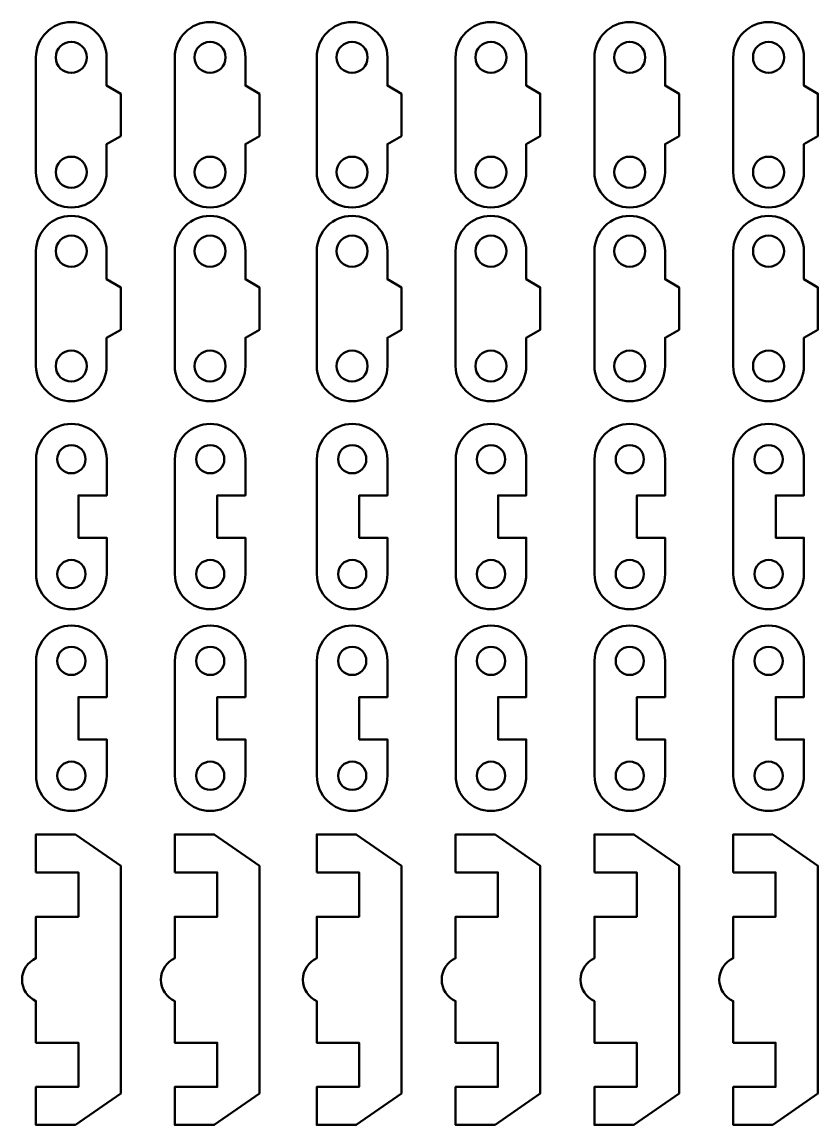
# Model space of a CAD drawing. Header units: inches. Extents: x 247 to 2765, y -1897 to -1110.
# Drawn here: x 1478.1 to 1534.4, y -1439.1 to -1361 of the extents above; entities that cross this region are included whole.
import ezdxf

# ---------------------------------------------------------------- set-up
doc = ezdxf.new("R2010")
doc.units = ezdxf.units.IN
doc.header["$MEASUREMENT"] = 0
doc.layers.add('Layer 1', color=7, linetype='Continuous')

msp = doc.modelspace()

# ---------------------------------------------------------------- linework, layer by layer
at = {"layer": 'Layer 1', "color": 18, "lineweight": 50, "true_color": 0x010101}
for points, knots in [([(1484.07, -1371.592), (1484.07, -1371.592), (1484.07, -1369.598), (1484.07, -1369.598), (1484.07, -1369.598), (1485.068, -1369.03), (1485.068, -1369.03), (1485.068, -1369.03), (1485.068, -1366.03), (1485.068, -1366.03), (1485.068, -1366.03), (1484.07, -1365.462), (1484.07, -1365.462), (1484.07, -1365.462), (1484.07, -1363.457), (1484.07, -1363.457), (1484.07, -1362.079), (1482.948, -1360.957), (1481.57, -1360.957), (1480.192, -1360.957), (1479.07, -1362.079), (1479.07, -1363.457), (1479.07, -1363.457), (1479.07, -1371.593), (1479.07, -1371.593), (1479.07, -1372.971), (1480.192, -1374.093), (1481.57, -1374.093), (1482.948, -1374.092), (1484.07, -1372.97), (1484.07, -1371.592)], [0, 0, 0, 0, 1, 1, 1, 2, 2, 2, 3, 3, 3, 4, 4, 4, 5, 5, 5, 6, 6, 6, 7, 7, 7, 8, 8, 8, 9, 9, 9, 10, 10, 10, 10]), ([(1493.902, -1371.592), (1493.902, -1371.592), (1493.902, -1369.598), (1493.902, -1369.598), (1493.902, -1369.598), (1494.899, -1369.03), (1494.899, -1369.03), (1494.899, -1369.03), (1494.899, -1366.03), (1494.899, -1366.03), (1494.899, -1366.03), (1493.902, -1365.462), (1493.902, -1365.462), (1493.902, -1365.462), (1493.902, -1363.457), (1493.902, -1363.457), (1493.902, -1362.079), (1492.78, -1360.957), (1491.401, -1360.957), (1490.023, -1360.957), (1488.901, -1362.079), (1488.901, -1363.457), (1488.901, -1363.457), (1488.901, -1371.593), (1488.901, -1371.593), (1488.901, -1372.971), (1490.023, -1374.093), (1491.401, -1374.093), (1492.78, -1374.092), (1493.902, -1372.97), (1493.902, -1371.592)], [0, 0, 0, 0, 1, 1, 1, 2, 2, 2, 3, 3, 3, 4, 4, 4, 5, 5, 5, 6, 6, 6, 7, 7, 7, 8, 8, 8, 9, 9, 9, 10, 10, 10, 10]), ([(1503.957, -1371.592), (1503.957, -1371.592), (1503.957, -1369.598), (1503.957, -1369.598), (1503.957, -1369.598), (1504.955, -1369.03), (1504.955, -1369.03), (1504.955, -1369.03), (1504.955, -1366.03), (1504.955, -1366.03), (1504.955, -1366.03), (1503.957, -1365.462), (1503.957, -1365.462), (1503.957, -1365.462), (1503.957, -1363.457), (1503.957, -1363.457), (1503.957, -1362.079), (1502.835, -1360.957), (1501.457, -1360.957), (1500.078, -1360.957), (1498.957, -1362.079), (1498.957, -1363.457), (1498.957, -1363.457), (1498.957, -1371.593), (1498.957, -1371.593), (1498.957, -1372.971), (1500.078, -1374.093), (1501.457, -1374.093), (1502.835, -1374.093), (1503.957, -1372.97), (1503.957, -1371.592)], [0, 0, 0, 0, 1, 1, 1, 2, 2, 2, 3, 3, 3, 4, 4, 4, 5, 5, 5, 6, 6, 6, 7, 7, 7, 8, 8, 8, 9, 9, 9, 10, 10, 10, 10]), ([(1513.788, -1371.592), (1513.788, -1371.592), (1513.788, -1369.598), (1513.788, -1369.598), (1513.788, -1369.598), (1514.786, -1369.03), (1514.786, -1369.03), (1514.786, -1369.03), (1514.786, -1366.03), (1514.786, -1366.03), (1514.786, -1366.03), (1513.788, -1365.462), (1513.788, -1365.462), (1513.788, -1365.462), (1513.788, -1363.457), (1513.788, -1363.457), (1513.788, -1362.079), (1512.667, -1360.957), (1511.288, -1360.957), (1509.91, -1360.957), (1508.788, -1362.079), (1508.788, -1363.457), (1508.788, -1363.457), (1508.788, -1371.593), (1508.788, -1371.593), (1508.788, -1372.971), (1509.91, -1374.093), (1511.288, -1374.093), (1512.667, -1374.092), (1513.788, -1372.97), (1513.788, -1371.592)], [0, 0, 0, 0, 1, 1, 1, 2, 2, 2, 3, 3, 3, 4, 4, 4, 5, 5, 5, 6, 6, 6, 7, 7, 7, 8, 8, 8, 9, 9, 9, 10, 10, 10, 10]), ([(1523.62, -1371.592), (1523.62, -1371.592), (1523.62, -1369.598), (1523.62, -1369.598), (1523.62, -1369.598), (1524.618, -1369.03), (1524.618, -1369.03), (1524.618, -1369.03), (1524.618, -1366.03), (1524.618, -1366.03), (1524.618, -1366.03), (1523.62, -1365.462), (1523.62, -1365.462), (1523.62, -1365.462), (1523.62, -1363.457), (1523.62, -1363.457), (1523.62, -1362.079), (1522.498, -1360.957), (1521.12, -1360.957), (1519.742, -1360.957), (1518.62, -1362.079), (1518.62, -1363.457), (1518.62, -1363.457), (1518.62, -1371.593), (1518.62, -1371.593), (1518.62, -1372.971), (1519.742, -1374.093), (1521.12, -1374.093), (1522.498, -1374.092), (1523.62, -1372.97), (1523.62, -1371.592)], [0, 0, 0, 0, 1, 1, 1, 2, 2, 2, 3, 3, 3, 4, 4, 4, 5, 5, 5, 6, 6, 6, 7, 7, 7, 8, 8, 8, 9, 9, 9, 10, 10, 10, 10]), ([(1533.452, -1371.592), (1533.452, -1371.592), (1533.452, -1369.598), (1533.452, -1369.598), (1533.452, -1369.598), (1534.449, -1369.03), (1534.449, -1369.03), (1534.449, -1369.03), (1534.449, -1366.03), (1534.449, -1366.03), (1534.449, -1366.03), (1533.452, -1365.462), (1533.452, -1365.462), (1533.452, -1365.462), (1533.452, -1363.457), (1533.452, -1363.457), (1533.452, -1362.079), (1532.33, -1360.957), (1530.951, -1360.957), (1529.573, -1360.957), (1528.451, -1362.079), (1528.451, -1363.457), (1528.451, -1363.457), (1528.451, -1371.593), (1528.451, -1371.593), (1528.451, -1372.971), (1529.573, -1374.093), (1530.951, -1374.093), (1532.33, -1374.092), (1533.452, -1372.97), (1533.452, -1371.592)], [0, 0, 0, 0, 1, 1, 1, 2, 2, 2, 3, 3, 3, 4, 4, 4, 5, 5, 5, 6, 6, 6, 7, 7, 7, 8, 8, 8, 9, 9, 9, 10, 10, 10, 10]), ([(1480.47, -1363.457), (1480.47, -1362.849), (1480.962, -1362.357), (1481.57, -1362.357), (1482.178, -1362.357), (1482.671, -1362.849), (1482.671, -1363.457), (1482.671, -1364.066), (1482.178, -1364.557), (1481.57, -1364.557), (1480.963, -1364.557), (1480.47, -1364.066), (1480.47, -1363.457)], [0, 0, 0, 0, 1, 1, 1, 2, 2, 2, 3, 3, 3, 4, 4, 4, 4]), ([(1490.301, -1363.457), (1490.301, -1362.849), (1490.794, -1362.357), (1491.401, -1362.357), (1492.009, -1362.357), (1492.502, -1362.849), (1492.502, -1363.457), (1492.502, -1364.066), (1492.009, -1364.557), (1491.401, -1364.557), (1490.794, -1364.557), (1490.301, -1364.066), (1490.301, -1363.457)], [0, 0, 0, 0, 1, 1, 1, 2, 2, 2, 3, 3, 3, 4, 4, 4, 4]), ([(1500.356, -1363.457), (1500.356, -1362.849), (1500.849, -1362.357), (1501.457, -1362.357), (1502.065, -1362.357), (1502.557, -1362.849), (1502.557, -1363.457), (1502.557, -1364.066), (1502.065, -1364.557), (1501.457, -1364.557), (1500.85, -1364.557), (1500.356, -1364.066), (1500.356, -1363.457)], [0, 0, 0, 0, 1, 1, 1, 2, 2, 2, 3, 3, 3, 4, 4, 4, 4]), ([(1510.188, -1363.457), (1510.188, -1362.849), (1510.681, -1362.357), (1511.288, -1362.357), (1511.896, -1362.357), (1512.389, -1362.849), (1512.389, -1363.457), (1512.389, -1364.066), (1511.896, -1364.557), (1511.288, -1364.557), (1510.681, -1364.557), (1510.188, -1364.066), (1510.188, -1363.457)], [0, 0, 0, 0, 1, 1, 1, 2, 2, 2, 3, 3, 3, 4, 4, 4, 4]), ([(1520.02, -1363.457), (1520.02, -1362.849), (1520.512, -1362.357), (1521.119, -1362.357), (1521.727, -1362.357), (1522.22, -1362.849), (1522.22, -1363.457), (1522.22, -1364.066), (1521.727, -1364.557), (1521.119, -1364.557), (1520.513, -1364.557), (1520.02, -1364.066), (1520.02, -1363.457)], [0, 0, 0, 0, 1, 1, 1, 2, 2, 2, 3, 3, 3, 4, 4, 4, 4]), ([(1529.851, -1363.457), (1529.851, -1362.849), (1530.344, -1362.357), (1530.951, -1362.357), (1531.559, -1362.357), (1532.052, -1362.849), (1532.052, -1363.457), (1532.052, -1364.066), (1531.559, -1364.557), (1530.951, -1364.557), (1530.344, -1364.557), (1529.851, -1364.066), (1529.851, -1363.457)], [0, 0, 0, 0, 1, 1, 1, 2, 2, 2, 3, 3, 3, 4, 4, 4, 4]), ([(1480.47, -1371.592), (1480.47, -1370.985), (1480.962, -1370.493), (1481.57, -1370.493), (1482.178, -1370.493), (1482.67, -1370.985), (1482.67, -1371.592), (1482.67, -1372.2), (1482.178, -1372.692), (1481.57, -1372.692), (1480.963, -1372.692), (1480.47, -1372.2), (1480.47, -1371.592)], [0, 0, 0, 0, 1, 1, 1, 2, 2, 2, 3, 3, 3, 4, 4, 4, 4]), ([(1490.301, -1371.592), (1490.301, -1370.985), (1490.794, -1370.493), (1491.401, -1370.493), (1492.009, -1370.493), (1492.501, -1370.985), (1492.501, -1371.592), (1492.501, -1372.2), (1492.009, -1372.692), (1491.401, -1372.692), (1490.794, -1372.692), (1490.301, -1372.2), (1490.301, -1371.592)], [0, 0, 0, 0, 1, 1, 1, 2, 2, 2, 3, 3, 3, 4, 4, 4, 4]), ([(1500.357, -1371.592), (1500.357, -1370.985), (1500.849, -1370.493), (1501.457, -1370.493), (1502.065, -1370.493), (1502.557, -1370.985), (1502.557, -1371.592), (1502.557, -1372.2), (1502.065, -1372.692), (1501.457, -1372.692), (1500.85, -1372.692), (1500.357, -1372.2), (1500.357, -1371.592)], [0, 0, 0, 0, 1, 1, 1, 2, 2, 2, 3, 3, 3, 4, 4, 4, 4]), ([(1510.188, -1371.592), (1510.188, -1370.985), (1510.681, -1370.493), (1511.288, -1370.493), (1511.896, -1370.493), (1512.389, -1370.985), (1512.389, -1371.592), (1512.389, -1372.2), (1511.896, -1372.692), (1511.288, -1372.692), (1510.681, -1372.692), (1510.188, -1372.2), (1510.188, -1371.592)], [0, 0, 0, 0, 1, 1, 1, 2, 2, 2, 3, 3, 3, 4, 4, 4, 4]), ([(1520.02, -1371.592), (1520.02, -1370.985), (1520.512, -1370.493), (1521.119, -1370.493), (1521.727, -1370.493), (1522.22, -1370.985), (1522.22, -1371.592), (1522.22, -1372.2), (1521.727, -1372.692), (1521.119, -1372.692), (1520.513, -1372.692), (1520.02, -1372.2), (1520.02, -1371.592)], [0, 0, 0, 0, 1, 1, 1, 2, 2, 2, 3, 3, 3, 4, 4, 4, 4]), ([(1529.851, -1371.592), (1529.851, -1370.985), (1530.344, -1370.493), (1530.951, -1370.493), (1531.559, -1370.493), (1532.052, -1370.985), (1532.052, -1371.592), (1532.052, -1372.2), (1531.559, -1372.692), (1530.951, -1372.692), (1530.344, -1372.692), (1529.851, -1372.2), (1529.851, -1371.592)], [0, 0, 0, 0, 1, 1, 1, 2, 2, 2, 3, 3, 3, 4, 4, 4, 4]), ([(1481.57, -1374.687), (1480.192, -1374.687), (1479.07, -1375.809), (1479.07, -1377.187), (1479.07, -1377.187), (1479.07, -1385.322), (1479.07, -1385.322), (1479.07, -1386.701), (1480.192, -1387.822), (1481.57, -1387.822), (1482.948, -1387.822), (1484.07, -1386.701), (1484.07, -1385.322), (1484.07, -1385.322), (1484.07, -1383.318), (1484.07, -1383.318), (1484.07, -1383.318), (1485.068, -1382.75), (1485.068, -1382.75), (1485.068, -1382.75), (1485.068, -1379.75), (1485.068, -1379.75), (1485.068, -1379.75), (1484.07, -1379.181), (1484.07, -1379.181), (1484.07, -1379.181), (1484.07, -1377.188), (1484.07, -1377.188), (1484.07, -1375.809), (1482.948, -1374.687), (1481.57, -1374.687)], [0, 0, 0, 0, 1, 1, 1, 2, 2, 2, 3, 3, 3, 4, 4, 4, 5, 5, 5, 6, 6, 6, 7, 7, 7, 8, 8, 8, 9, 9, 9, 10, 10, 10, 10]), ([(1491.401, -1374.687), (1490.023, -1374.687), (1488.901, -1375.809), (1488.901, -1377.187), (1488.901, -1377.187), (1488.901, -1385.322), (1488.901, -1385.322), (1488.901, -1386.701), (1490.023, -1387.822), (1491.401, -1387.822), (1492.78, -1387.822), (1493.902, -1386.701), (1493.902, -1385.322), (1493.902, -1385.322), (1493.902, -1383.318), (1493.902, -1383.318), (1493.902, -1383.318), (1494.899, -1382.75), (1494.899, -1382.75), (1494.899, -1382.75), (1494.899, -1379.75), (1494.899, -1379.75), (1494.899, -1379.75), (1493.902, -1379.181), (1493.902, -1379.181), (1493.902, -1379.181), (1493.902, -1377.188), (1493.902, -1377.188), (1493.902, -1375.809), (1492.78, -1374.687), (1491.401, -1374.687)], [0, 0, 0, 0, 1, 1, 1, 2, 2, 2, 3, 3, 3, 4, 4, 4, 5, 5, 5, 6, 6, 6, 7, 7, 7, 8, 8, 8, 9, 9, 9, 10, 10, 10, 10]), ([(1501.457, -1374.687), (1500.078, -1374.687), (1498.957, -1375.809), (1498.957, -1377.187), (1498.957, -1377.187), (1498.957, -1385.322), (1498.957, -1385.322), (1498.957, -1386.701), (1500.078, -1387.822), (1501.457, -1387.822), (1502.835, -1387.822), (1503.957, -1386.701), (1503.957, -1385.322), (1503.957, -1385.322), (1503.957, -1383.318), (1503.957, -1383.318), (1503.957, -1383.318), (1504.955, -1382.75), (1504.955, -1382.75), (1504.955, -1382.75), (1504.955, -1379.75), (1504.955, -1379.75), (1504.955, -1379.75), (1503.957, -1379.181), (1503.957, -1379.181), (1503.957, -1379.181), (1503.957, -1377.188), (1503.957, -1377.188), (1503.957, -1375.809), (1502.836, -1374.687), (1501.457, -1374.687)], [0, 0, 0, 0, 1, 1, 1, 2, 2, 2, 3, 3, 3, 4, 4, 4, 5, 5, 5, 6, 6, 6, 7, 7, 7, 8, 8, 8, 9, 9, 9, 10, 10, 10, 10]), ([(1511.288, -1374.687), (1509.91, -1374.687), (1508.788, -1375.809), (1508.788, -1377.187), (1508.788, -1377.187), (1508.788, -1385.322), (1508.788, -1385.322), (1508.788, -1386.701), (1509.91, -1387.822), (1511.288, -1387.822), (1512.667, -1387.822), (1513.788, -1386.701), (1513.788, -1385.322), (1513.788, -1385.322), (1513.788, -1383.318), (1513.788, -1383.318), (1513.788, -1383.318), (1514.786, -1382.75), (1514.786, -1382.75), (1514.786, -1382.75), (1514.786, -1379.75), (1514.786, -1379.75), (1514.786, -1379.75), (1513.788, -1379.181), (1513.788, -1379.181), (1513.788, -1379.181), (1513.788, -1377.188), (1513.788, -1377.188), (1513.788, -1375.809), (1512.667, -1374.687), (1511.288, -1374.687)], [0, 0, 0, 0, 1, 1, 1, 2, 2, 2, 3, 3, 3, 4, 4, 4, 5, 5, 5, 6, 6, 6, 7, 7, 7, 8, 8, 8, 9, 9, 9, 10, 10, 10, 10]), ([(1521.12, -1374.687), (1519.742, -1374.687), (1518.62, -1375.809), (1518.62, -1377.187), (1518.62, -1377.187), (1518.62, -1385.322), (1518.62, -1385.322), (1518.62, -1386.701), (1519.742, -1387.822), (1521.12, -1387.822), (1522.498, -1387.822), (1523.62, -1386.701), (1523.62, -1385.322), (1523.62, -1385.322), (1523.62, -1383.318), (1523.62, -1383.318), (1523.62, -1383.318), (1524.618, -1382.75), (1524.618, -1382.75), (1524.618, -1382.75), (1524.618, -1379.75), (1524.618, -1379.75), (1524.618, -1379.75), (1523.62, -1379.181), (1523.62, -1379.181), (1523.62, -1379.181), (1523.62, -1377.188), (1523.62, -1377.188), (1523.62, -1375.809), (1522.498, -1374.687), (1521.12, -1374.687)], [0, 0, 0, 0, 1, 1, 1, 2, 2, 2, 3, 3, 3, 4, 4, 4, 5, 5, 5, 6, 6, 6, 7, 7, 7, 8, 8, 8, 9, 9, 9, 10, 10, 10, 10]), ([(1530.951, -1374.687), (1529.573, -1374.687), (1528.451, -1375.809), (1528.451, -1377.187), (1528.451, -1377.187), (1528.451, -1385.322), (1528.451, -1385.322), (1528.451, -1386.701), (1529.573, -1387.822), (1530.951, -1387.822), (1532.33, -1387.822), (1533.452, -1386.701), (1533.452, -1385.322), (1533.452, -1385.322), (1533.452, -1383.318), (1533.452, -1383.318), (1533.452, -1383.318), (1534.449, -1382.75), (1534.449, -1382.75), (1534.449, -1382.75), (1534.449, -1379.75), (1534.449, -1379.75), (1534.449, -1379.75), (1533.452, -1379.181), (1533.452, -1379.181), (1533.452, -1379.181), (1533.452, -1377.188), (1533.452, -1377.188), (1533.452, -1375.809), (1532.33, -1374.687), (1530.951, -1374.687)], [0, 0, 0, 0, 1, 1, 1, 2, 2, 2, 3, 3, 3, 4, 4, 4, 5, 5, 5, 6, 6, 6, 7, 7, 7, 8, 8, 8, 9, 9, 9, 10, 10, 10, 10]), ([(1481.57, -1376.087), (1482.178, -1376.087), (1482.67, -1376.579), (1482.67, -1377.187), (1482.67, -1377.795), (1482.178, -1378.287), (1481.57, -1378.287), (1480.962, -1378.287), (1480.47, -1377.795), (1480.47, -1377.187), (1480.47, -1376.58), (1480.963, -1376.087), (1481.57, -1376.087)], [0, 0, 0, 0, 1, 1, 1, 2, 2, 2, 3, 3, 3, 4, 4, 4, 4]), ([(1491.401, -1376.087), (1492.009, -1376.087), (1492.501, -1376.579), (1492.501, -1377.187), (1492.501, -1377.795), (1492.009, -1378.287), (1491.401, -1378.287), (1490.794, -1378.287), (1490.301, -1377.795), (1490.301, -1377.187), (1490.301, -1376.58), (1490.794, -1376.087), (1491.401, -1376.087)], [0, 0, 0, 0, 1, 1, 1, 2, 2, 2, 3, 3, 3, 4, 4, 4, 4]), ([(1501.457, -1376.087), (1502.065, -1376.087), (1502.557, -1376.579), (1502.557, -1377.187), (1502.557, -1377.795), (1502.065, -1378.287), (1501.457, -1378.287), (1500.849, -1378.287), (1500.357, -1377.795), (1500.357, -1377.187), (1500.357, -1376.58), (1500.85, -1376.087), (1501.457, -1376.087)], [0, 0, 0, 0, 1, 1, 1, 2, 2, 2, 3, 3, 3, 4, 4, 4, 4]), ([(1511.288, -1376.087), (1511.896, -1376.087), (1512.389, -1376.579), (1512.389, -1377.187), (1512.389, -1377.795), (1511.896, -1378.287), (1511.288, -1378.287), (1510.681, -1378.287), (1510.188, -1377.795), (1510.188, -1377.187), (1510.188, -1376.58), (1510.681, -1376.087), (1511.288, -1376.087)], [0, 0, 0, 0, 1, 1, 1, 2, 2, 2, 3, 3, 3, 4, 4, 4, 4]), ([(1521.12, -1376.087), (1521.728, -1376.087), (1522.22, -1376.579), (1522.22, -1377.187), (1522.22, -1377.795), (1521.728, -1378.287), (1521.12, -1378.287), (1520.513, -1378.287), (1520.02, -1377.795), (1520.02, -1377.187), (1520.02, -1376.58), (1520.513, -1376.087), (1521.12, -1376.087)], [0, 0, 0, 0, 1, 1, 1, 2, 2, 2, 3, 3, 3, 4, 4, 4, 4]), ([(1530.951, -1376.087), (1531.559, -1376.087), (1532.052, -1376.579), (1532.052, -1377.187), (1532.052, -1377.795), (1531.559, -1378.287), (1530.951, -1378.287), (1530.344, -1378.287), (1529.851, -1377.795), (1529.851, -1377.187), (1529.851, -1376.58), (1530.344, -1376.087), (1530.951, -1376.087)], [0, 0, 0, 0, 1, 1, 1, 2, 2, 2, 3, 3, 3, 4, 4, 4, 4]), ([(1481.57, -1384.222), (1482.178, -1384.222), (1482.671, -1384.714), (1482.671, -1385.321), (1482.671, -1385.93), (1482.178, -1386.421), (1481.57, -1386.421), (1480.962, -1386.421), (1480.47, -1385.93), (1480.47, -1385.321), (1480.47, -1384.714), (1480.963, -1384.222), (1481.57, -1384.222)], [0, 0, 0, 0, 1, 1, 1, 2, 2, 2, 3, 3, 3, 4, 4, 4, 4]), ([(1491.401, -1384.222), (1492.009, -1384.222), (1492.502, -1384.714), (1492.502, -1385.321), (1492.502, -1385.93), (1492.009, -1386.421), (1491.401, -1386.421), (1490.794, -1386.421), (1490.301, -1385.93), (1490.301, -1385.321), (1490.301, -1384.714), (1490.794, -1384.222), (1491.401, -1384.222)], [0, 0, 0, 0, 1, 1, 1, 2, 2, 2, 3, 3, 3, 4, 4, 4, 4]), ([(1501.457, -1384.222), (1502.065, -1384.222), (1502.557, -1384.714), (1502.557, -1385.321), (1502.557, -1385.93), (1502.065, -1386.421), (1501.457, -1386.421), (1500.849, -1386.421), (1500.356, -1385.93), (1500.356, -1385.321), (1500.356, -1384.714), (1500.85, -1384.222), (1501.457, -1384.222)], [0, 0, 0, 0, 1, 1, 1, 2, 2, 2, 3, 3, 3, 4, 4, 4, 4]), ([(1511.288, -1384.222), (1511.896, -1384.222), (1512.389, -1384.714), (1512.389, -1385.321), (1512.389, -1385.93), (1511.896, -1386.421), (1511.288, -1386.421), (1510.681, -1386.421), (1510.188, -1385.93), (1510.188, -1385.321), (1510.188, -1384.714), (1510.681, -1384.222), (1511.288, -1384.222)], [0, 0, 0, 0, 1, 1, 1, 2, 2, 2, 3, 3, 3, 4, 4, 4, 4]), ([(1521.12, -1384.222), (1521.728, -1384.222), (1522.221, -1384.714), (1522.221, -1385.321), (1522.221, -1385.93), (1521.728, -1386.421), (1521.12, -1386.421), (1520.513, -1386.421), (1520.02, -1385.93), (1520.02, -1385.321), (1520.02, -1384.714), (1520.513, -1384.222), (1521.12, -1384.222)], [0, 0, 0, 0, 1, 1, 1, 2, 2, 2, 3, 3, 3, 4, 4, 4, 4]), ([(1530.951, -1384.222), (1531.559, -1384.222), (1532.052, -1384.714), (1532.052, -1385.321), (1532.052, -1385.93), (1531.559, -1386.421), (1530.951, -1386.421), (1530.344, -1386.421), (1529.851, -1385.93), (1529.851, -1385.321), (1529.851, -1384.714), (1530.344, -1384.222), (1530.951, -1384.222)], [0, 0, 0, 0, 1, 1, 1, 2, 2, 2, 3, 3, 3, 4, 4, 4, 4]), ([(1481.576, -1389.421), (1480.197, -1389.421), (1479.076, -1390.543), (1479.076, -1391.921), (1479.076, -1391.921), (1479.076, -1400.056), (1479.076, -1400.056), (1479.076, -1401.435), (1480.197, -1402.556), (1481.576, -1402.556), (1482.954, -1402.556), (1484.076, -1401.435), (1484.076, -1400.056), (1484.076, -1400.056), (1484.076, -1397.484), (1484.076, -1397.484), (1484.076, -1397.484), (1482.076, -1397.484), (1482.076, -1397.484), (1482.076, -1397.484), (1482.076, -1394.484), (1482.076, -1394.484), (1482.076, -1394.484), (1484.076, -1394.484), (1484.076, -1394.484), (1484.076, -1394.484), (1484.076, -1391.921), (1484.076, -1391.921), (1484.076, -1390.542), (1482.954, -1389.421), (1481.576, -1389.421)], [0, 0, 0, 0, 1, 1, 1, 2, 2, 2, 3, 3, 3, 4, 4, 4, 5, 5, 5, 6, 6, 6, 7, 7, 7, 8, 8, 8, 9, 9, 9, 10, 10, 10, 10]), ([(1491.407, -1389.421), (1490.029, -1389.421), (1488.907, -1390.543), (1488.907, -1391.921), (1488.907, -1391.921), (1488.907, -1400.056), (1488.907, -1400.056), (1488.907, -1401.435), (1490.029, -1402.556), (1491.407, -1402.556), (1492.785, -1402.556), (1493.907, -1401.435), (1493.907, -1400.056), (1493.907, -1400.056), (1493.907, -1397.484), (1493.907, -1397.484), (1493.907, -1397.484), (1491.908, -1397.484), (1491.908, -1397.484), (1491.908, -1397.484), (1491.908, -1394.484), (1491.908, -1394.484), (1491.908, -1394.484), (1493.907, -1394.484), (1493.907, -1394.484), (1493.907, -1394.484), (1493.907, -1391.921), (1493.907, -1391.921), (1493.907, -1390.542), (1492.785, -1389.421), (1491.407, -1389.421)], [0, 0, 0, 0, 1, 1, 1, 2, 2, 2, 3, 3, 3, 4, 4, 4, 5, 5, 5, 6, 6, 6, 7, 7, 7, 8, 8, 8, 9, 9, 9, 10, 10, 10, 10]), ([(1501.463, -1389.421), (1500.084, -1389.421), (1498.963, -1390.543), (1498.963, -1391.921), (1498.963, -1391.921), (1498.963, -1400.056), (1498.963, -1400.056), (1498.963, -1401.435), (1500.084, -1402.556), (1501.463, -1402.556), (1502.841, -1402.556), (1503.963, -1401.435), (1503.963, -1400.056), (1503.963, -1400.056), (1503.963, -1397.484), (1503.963, -1397.484), (1503.963, -1397.484), (1501.963, -1397.484), (1501.963, -1397.484), (1501.963, -1397.484), (1501.963, -1394.484), (1501.963, -1394.484), (1501.963, -1394.484), (1503.963, -1394.484), (1503.963, -1394.484), (1503.963, -1394.484), (1503.963, -1391.921), (1503.963, -1391.921), (1503.963, -1390.542), (1502.841, -1389.421), (1501.463, -1389.421)], [0, 0, 0, 0, 1, 1, 1, 2, 2, 2, 3, 3, 3, 4, 4, 4, 5, 5, 5, 6, 6, 6, 7, 7, 7, 8, 8, 8, 9, 9, 9, 10, 10, 10, 10]), ([(1511.294, -1389.421), (1509.915, -1389.421), (1508.794, -1390.543), (1508.794, -1391.921), (1508.794, -1391.921), (1508.794, -1400.056), (1508.794, -1400.056), (1508.794, -1401.435), (1509.915, -1402.556), (1511.294, -1402.556), (1512.673, -1402.556), (1513.795, -1401.435), (1513.795, -1400.056), (1513.795, -1400.056), (1513.795, -1397.484), (1513.795, -1397.484), (1513.795, -1397.484), (1511.794, -1397.484), (1511.794, -1397.484), (1511.794, -1397.484), (1511.794, -1394.484), (1511.794, -1394.484), (1511.794, -1394.484), (1513.795, -1394.484), (1513.795, -1394.484), (1513.795, -1394.484), (1513.795, -1391.921), (1513.795, -1391.921), (1513.795, -1390.542), (1512.673, -1389.421), (1511.294, -1389.421)], [0, 0, 0, 0, 1, 1, 1, 2, 2, 2, 3, 3, 3, 4, 4, 4, 5, 5, 5, 6, 6, 6, 7, 7, 7, 8, 8, 8, 9, 9, 9, 10, 10, 10, 10]), ([(1521.125, -1389.421), (1519.747, -1389.421), (1518.625, -1390.543), (1518.625, -1391.921), (1518.625, -1391.921), (1518.625, -1400.056), (1518.625, -1400.056), (1518.625, -1401.435), (1519.747, -1402.556), (1521.125, -1402.556), (1522.504, -1402.556), (1523.626, -1401.435), (1523.626, -1400.056), (1523.626, -1400.056), (1523.626, -1397.484), (1523.626, -1397.484), (1523.626, -1397.484), (1521.626, -1397.484), (1521.626, -1397.484), (1521.626, -1397.484), (1521.626, -1394.484), (1521.626, -1394.484), (1521.626, -1394.484), (1523.626, -1394.484), (1523.626, -1394.484), (1523.626, -1394.484), (1523.626, -1391.921), (1523.626, -1391.921), (1523.626, -1390.542), (1522.504, -1389.421), (1521.125, -1389.421)], [0, 0, 0, 0, 1, 1, 1, 2, 2, 2, 3, 3, 3, 4, 4, 4, 5, 5, 5, 6, 6, 6, 7, 7, 7, 8, 8, 8, 9, 9, 9, 10, 10, 10, 10]), ([(1530.956, -1389.421), (1529.578, -1389.421), (1528.457, -1390.543), (1528.457, -1391.921), (1528.457, -1391.921), (1528.457, -1400.056), (1528.457, -1400.056), (1528.457, -1401.435), (1529.578, -1402.556), (1530.956, -1402.556), (1532.335, -1402.556), (1533.457, -1401.435), (1533.457, -1400.056), (1533.457, -1400.056), (1533.457, -1397.484), (1533.457, -1397.484), (1533.457, -1397.484), (1531.457, -1397.484), (1531.457, -1397.484), (1531.457, -1397.484), (1531.457, -1394.484), (1531.457, -1394.484), (1531.457, -1394.484), (1533.457, -1394.484), (1533.457, -1394.484), (1533.457, -1394.484), (1533.457, -1391.921), (1533.457, -1391.921), (1533.457, -1390.542), (1532.335, -1389.421), (1530.956, -1389.421)], [0, 0, 0, 0, 1, 1, 1, 2, 2, 2, 3, 3, 3, 4, 4, 4, 5, 5, 5, 6, 6, 6, 7, 7, 7, 8, 8, 8, 9, 9, 9, 10, 10, 10, 10]), ([(1481.576, -1390.921), (1482.128, -1390.921), (1482.576, -1391.369), (1482.576, -1391.921), (1482.576, -1392.473), (1482.128, -1392.921), (1481.576, -1392.921), (1481.024, -1392.921), (1480.576, -1392.473), (1480.576, -1391.921), (1480.576, -1391.368), (1481.023, -1390.921), (1481.576, -1390.921)], [0, 0, 0, 0, 1, 1, 1, 2, 2, 2, 3, 3, 3, 4, 4, 4, 4]), ([(1491.407, -1390.921), (1491.959, -1390.921), (1492.407, -1391.369), (1492.407, -1391.921), (1492.407, -1392.473), (1491.959, -1392.921), (1491.407, -1392.921), (1490.855, -1392.921), (1490.407, -1392.473), (1490.407, -1391.921), (1490.407, -1391.368), (1490.855, -1390.921), (1491.407, -1390.921)], [0, 0, 0, 0, 1, 1, 1, 2, 2, 2, 3, 3, 3, 4, 4, 4, 4]), ([(1501.463, -1390.921), (1502.015, -1390.921), (1502.463, -1391.369), (1502.463, -1391.921), (1502.463, -1392.473), (1502.015, -1392.921), (1501.463, -1392.921), (1500.911, -1392.921), (1500.463, -1392.473), (1500.463, -1391.921), (1500.463, -1391.368), (1500.91, -1390.921), (1501.463, -1390.921)], [0, 0, 0, 0, 1, 1, 1, 2, 2, 2, 3, 3, 3, 4, 4, 4, 4]), ([(1511.294, -1390.921), (1511.846, -1390.921), (1512.295, -1391.369), (1512.295, -1391.921), (1512.295, -1392.473), (1511.846, -1392.921), (1511.294, -1392.921), (1510.742, -1392.921), (1510.294, -1392.473), (1510.294, -1391.921), (1510.294, -1391.368), (1510.742, -1390.921), (1511.294, -1390.921)], [0, 0, 0, 0, 1, 1, 1, 2, 2, 2, 3, 3, 3, 4, 4, 4, 4]), ([(1521.125, -1390.921), (1521.678, -1390.921), (1522.126, -1391.369), (1522.126, -1391.921), (1522.126, -1392.473), (1521.678, -1392.921), (1521.125, -1392.921), (1520.574, -1392.921), (1520.125, -1392.473), (1520.125, -1391.921), (1520.125, -1391.368), (1520.574, -1390.921), (1521.125, -1390.921)], [0, 0, 0, 0, 1, 1, 1, 2, 2, 2, 3, 3, 3, 4, 4, 4, 4]), ([(1530.956, -1390.921), (1531.509, -1390.921), (1531.957, -1391.369), (1531.957, -1391.921), (1531.957, -1392.473), (1531.509, -1392.921), (1530.956, -1392.921), (1530.405, -1392.921), (1529.957, -1392.473), (1529.957, -1391.921), (1529.957, -1391.368), (1530.405, -1390.921), (1530.956, -1390.921)], [0, 0, 0, 0, 1, 1, 1, 2, 2, 2, 3, 3, 3, 4, 4, 4, 4]), ([(1481.576, -1399.056), (1482.128, -1399.056), (1482.576, -1399.503), (1482.576, -1400.055), (1482.576, -1400.608), (1482.128, -1401.056), (1481.576, -1401.056), (1481.024, -1401.056), (1480.576, -1400.608), (1480.576, -1400.055), (1480.576, -1399.503), (1481.023, -1399.056), (1481.576, -1399.056)], [0, 0, 0, 0, 1, 1, 1, 2, 2, 2, 3, 3, 3, 4, 4, 4, 4]), ([(1491.407, -1399.056), (1491.959, -1399.056), (1492.407, -1399.503), (1492.407, -1400.055), (1492.407, -1400.608), (1491.959, -1401.056), (1491.407, -1401.056), (1490.855, -1401.056), (1490.407, -1400.608), (1490.407, -1400.055), (1490.407, -1399.503), (1490.855, -1399.056), (1491.407, -1399.056)], [0, 0, 0, 0, 1, 1, 1, 2, 2, 2, 3, 3, 3, 4, 4, 4, 4]), ([(1501.463, -1399.056), (1502.015, -1399.056), (1502.463, -1399.503), (1502.463, -1400.055), (1502.463, -1400.608), (1502.015, -1401.056), (1501.463, -1401.056), (1500.911, -1401.056), (1500.463, -1400.608), (1500.463, -1400.055), (1500.463, -1399.503), (1500.91, -1399.056), (1501.463, -1399.056)], [0, 0, 0, 0, 1, 1, 1, 2, 2, 2, 3, 3, 3, 4, 4, 4, 4]), ([(1511.294, -1399.056), (1511.846, -1399.056), (1512.295, -1399.503), (1512.295, -1400.055), (1512.295, -1400.608), (1511.846, -1401.056), (1511.294, -1401.056), (1510.742, -1401.056), (1510.294, -1400.608), (1510.294, -1400.055), (1510.294, -1399.503), (1510.742, -1399.056), (1511.294, -1399.056)], [0, 0, 0, 0, 1, 1, 1, 2, 2, 2, 3, 3, 3, 4, 4, 4, 4]), ([(1521.125, -1399.056), (1521.678, -1399.056), (1522.126, -1399.503), (1522.126, -1400.055), (1522.126, -1400.608), (1521.678, -1401.056), (1521.125, -1401.056), (1520.574, -1401.056), (1520.125, -1400.608), (1520.125, -1400.055), (1520.125, -1399.503), (1520.574, -1399.056), (1521.125, -1399.056)], [0, 0, 0, 0, 1, 1, 1, 2, 2, 2, 3, 3, 3, 4, 4, 4, 4]), ([(1530.956, -1399.056), (1531.509, -1399.056), (1531.957, -1399.503), (1531.957, -1400.055), (1531.957, -1400.608), (1531.509, -1401.056), (1530.956, -1401.056), (1530.405, -1401.056), (1529.957, -1400.608), (1529.957, -1400.055), (1529.957, -1399.503), (1530.405, -1399.056), (1530.956, -1399.056)], [0, 0, 0, 0, 1, 1, 1, 2, 2, 2, 3, 3, 3, 4, 4, 4, 4]), ([(1481.576, -1403.706), (1480.197, -1403.706), (1479.076, -1404.828), (1479.076, -1406.207), (1479.076, -1406.207), (1479.076, -1414.341), (1479.076, -1414.341), (1479.076, -1415.72), (1480.197, -1416.841), (1481.576, -1416.841), (1482.954, -1416.841), (1484.076, -1415.72), (1484.076, -1414.341), (1484.076, -1414.341), (1484.076, -1411.769), (1484.076, -1411.769), (1484.076, -1411.769), (1482.076, -1411.769), (1482.076, -1411.769), (1482.076, -1411.769), (1482.076, -1408.769), (1482.076, -1408.769), (1482.076, -1408.769), (1484.076, -1408.769), (1484.076, -1408.769), (1484.076, -1408.769), (1484.076, -1406.207), (1484.076, -1406.207), (1484.076, -1404.828), (1482.954, -1403.706), (1481.576, -1403.706)], [0, 0, 0, 0, 1, 1, 1, 2, 2, 2, 3, 3, 3, 4, 4, 4, 5, 5, 5, 6, 6, 6, 7, 7, 7, 8, 8, 8, 9, 9, 9, 10, 10, 10, 10]), ([(1491.407, -1403.706), (1490.029, -1403.706), (1488.907, -1404.828), (1488.907, -1406.207), (1488.907, -1406.207), (1488.907, -1414.341), (1488.907, -1414.341), (1488.907, -1415.72), (1490.029, -1416.841), (1491.407, -1416.841), (1492.785, -1416.841), (1493.907, -1415.72), (1493.907, -1414.341), (1493.907, -1414.341), (1493.907, -1411.769), (1493.907, -1411.769), (1493.907, -1411.769), (1491.908, -1411.769), (1491.908, -1411.769), (1491.908, -1411.769), (1491.908, -1408.769), (1491.908, -1408.769), (1491.908, -1408.769), (1493.907, -1408.769), (1493.907, -1408.769), (1493.907, -1408.769), (1493.907, -1406.207), (1493.907, -1406.207), (1493.907, -1404.828), (1492.785, -1403.706), (1491.407, -1403.706)], [0, 0, 0, 0, 1, 1, 1, 2, 2, 2, 3, 3, 3, 4, 4, 4, 5, 5, 5, 6, 6, 6, 7, 7, 7, 8, 8, 8, 9, 9, 9, 10, 10, 10, 10]), ([(1501.463, -1403.706), (1500.084, -1403.706), (1498.963, -1404.828), (1498.963, -1406.207), (1498.963, -1406.207), (1498.963, -1414.341), (1498.963, -1414.341), (1498.963, -1415.72), (1500.084, -1416.841), (1501.463, -1416.841), (1502.841, -1416.841), (1503.963, -1415.72), (1503.963, -1414.341), (1503.963, -1414.341), (1503.963, -1411.769), (1503.963, -1411.769), (1503.963, -1411.769), (1501.963, -1411.769), (1501.963, -1411.769), (1501.963, -1411.769), (1501.963, -1408.769), (1501.963, -1408.769), (1501.963, -1408.769), (1503.963, -1408.769), (1503.963, -1408.769), (1503.963, -1408.769), (1503.963, -1406.207), (1503.963, -1406.207), (1503.963, -1404.828), (1502.841, -1403.706), (1501.463, -1403.706)], [0, 0, 0, 0, 1, 1, 1, 2, 2, 2, 3, 3, 3, 4, 4, 4, 5, 5, 5, 6, 6, 6, 7, 7, 7, 8, 8, 8, 9, 9, 9, 10, 10, 10, 10]), ([(1511.294, -1403.706), (1509.915, -1403.706), (1508.794, -1404.828), (1508.794, -1406.207), (1508.794, -1406.207), (1508.794, -1414.341), (1508.794, -1414.341), (1508.794, -1415.72), (1509.915, -1416.841), (1511.294, -1416.841), (1512.673, -1416.841), (1513.795, -1415.72), (1513.795, -1414.341), (1513.795, -1414.341), (1513.795, -1411.769), (1513.795, -1411.769), (1513.795, -1411.769), (1511.794, -1411.769), (1511.794, -1411.769), (1511.794, -1411.769), (1511.794, -1408.769), (1511.794, -1408.769), (1511.794, -1408.769), (1513.795, -1408.769), (1513.795, -1408.769), (1513.795, -1408.769), (1513.795, -1406.207), (1513.795, -1406.207), (1513.795, -1404.828), (1512.673, -1403.706), (1511.294, -1403.706)], [0, 0, 0, 0, 1, 1, 1, 2, 2, 2, 3, 3, 3, 4, 4, 4, 5, 5, 5, 6, 6, 6, 7, 7, 7, 8, 8, 8, 9, 9, 9, 10, 10, 10, 10]), ([(1521.125, -1403.706), (1519.747, -1403.706), (1518.625, -1404.828), (1518.625, -1406.207), (1518.625, -1406.207), (1518.625, -1414.341), (1518.625, -1414.341), (1518.625, -1415.72), (1519.747, -1416.841), (1521.125, -1416.841), (1522.504, -1416.841), (1523.626, -1415.72), (1523.626, -1414.341), (1523.626, -1414.341), (1523.626, -1411.769), (1523.626, -1411.769), (1523.626, -1411.769), (1521.626, -1411.769), (1521.626, -1411.769), (1521.626, -1411.769), (1521.626, -1408.769), (1521.626, -1408.769), (1521.626, -1408.769), (1523.626, -1408.769), (1523.626, -1408.769), (1523.626, -1408.769), (1523.626, -1406.207), (1523.626, -1406.207), (1523.626, -1404.828), (1522.504, -1403.706), (1521.125, -1403.706)], [0, 0, 0, 0, 1, 1, 1, 2, 2, 2, 3, 3, 3, 4, 4, 4, 5, 5, 5, 6, 6, 6, 7, 7, 7, 8, 8, 8, 9, 9, 9, 10, 10, 10, 10]), ([(1530.956, -1403.706), (1529.578, -1403.706), (1528.457, -1404.828), (1528.457, -1406.207), (1528.457, -1406.207), (1528.457, -1414.341), (1528.457, -1414.341), (1528.457, -1415.72), (1529.578, -1416.841), (1530.956, -1416.841), (1532.335, -1416.841), (1533.457, -1415.72), (1533.457, -1414.341), (1533.457, -1414.341), (1533.457, -1411.769), (1533.457, -1411.769), (1533.457, -1411.769), (1531.457, -1411.769), (1531.457, -1411.769), (1531.457, -1411.769), (1531.457, -1408.769), (1531.457, -1408.769), (1531.457, -1408.769), (1533.457, -1408.769), (1533.457, -1408.769), (1533.457, -1408.769), (1533.457, -1406.207), (1533.457, -1406.207), (1533.457, -1404.828), (1532.335, -1403.706), (1530.956, -1403.706)], [0, 0, 0, 0, 1, 1, 1, 2, 2, 2, 3, 3, 3, 4, 4, 4, 5, 5, 5, 6, 6, 6, 7, 7, 7, 8, 8, 8, 9, 9, 9, 10, 10, 10, 10]), ([(1481.576, -1405.206), (1482.128, -1405.206), (1482.576, -1405.654), (1482.576, -1406.207), (1482.576, -1406.758), (1482.128, -1407.206), (1481.576, -1407.206), (1481.024, -1407.206), (1480.576, -1406.758), (1480.576, -1406.207), (1480.576, -1405.654), (1481.023, -1405.206), (1481.576, -1405.206)], [0, 0, 0, 0, 1, 1, 1, 2, 2, 2, 3, 3, 3, 4, 4, 4, 4]), ([(1491.407, -1405.206), (1491.959, -1405.206), (1492.407, -1405.654), (1492.407, -1406.207), (1492.407, -1406.758), (1491.959, -1407.206), (1491.407, -1407.206), (1490.855, -1407.206), (1490.407, -1406.758), (1490.407, -1406.207), (1490.407, -1405.654), (1490.855, -1405.206), (1491.407, -1405.206)], [0, 0, 0, 0, 1, 1, 1, 2, 2, 2, 3, 3, 3, 4, 4, 4, 4]), ([(1501.463, -1405.206), (1502.015, -1405.206), (1502.463, -1405.654), (1502.463, -1406.207), (1502.463, -1406.758), (1502.015, -1407.206), (1501.463, -1407.206), (1500.911, -1407.206), (1500.463, -1406.758), (1500.463, -1406.207), (1500.463, -1405.654), (1500.91, -1405.206), (1501.463, -1405.206)], [0, 0, 0, 0, 1, 1, 1, 2, 2, 2, 3, 3, 3, 4, 4, 4, 4]), ([(1511.294, -1405.206), (1511.846, -1405.206), (1512.295, -1405.654), (1512.295, -1406.207), (1512.295, -1406.758), (1511.846, -1407.206), (1511.294, -1407.206), (1510.742, -1407.206), (1510.294, -1406.758), (1510.294, -1406.207), (1510.294, -1405.654), (1510.742, -1405.206), (1511.294, -1405.206)], [0, 0, 0, 0, 1, 1, 1, 2, 2, 2, 3, 3, 3, 4, 4, 4, 4]), ([(1521.125, -1405.206), (1521.678, -1405.206), (1522.126, -1405.654), (1522.126, -1406.207), (1522.126, -1406.758), (1521.678, -1407.206), (1521.125, -1407.206), (1520.574, -1407.206), (1520.125, -1406.758), (1520.125, -1406.207), (1520.125, -1405.654), (1520.574, -1405.206), (1521.125, -1405.206)], [0, 0, 0, 0, 1, 1, 1, 2, 2, 2, 3, 3, 3, 4, 4, 4, 4]), ([(1530.956, -1405.206), (1531.509, -1405.206), (1531.957, -1405.654), (1531.957, -1406.207), (1531.957, -1406.758), (1531.509, -1407.206), (1530.956, -1407.206), (1530.405, -1407.206), (1529.957, -1406.758), (1529.957, -1406.207), (1529.957, -1405.654), (1530.405, -1405.206), (1530.956, -1405.206)], [0, 0, 0, 0, 1, 1, 1, 2, 2, 2, 3, 3, 3, 4, 4, 4, 4]), ([(1481.576, -1413.341), (1482.128, -1413.341), (1482.576, -1413.789), (1482.576, -1414.341), (1482.576, -1414.893), (1482.128, -1415.341), (1481.576, -1415.341), (1481.024, -1415.341), (1480.576, -1414.893), (1480.576, -1414.341), (1480.576, -1413.789), (1481.023, -1413.341), (1481.576, -1413.341)], [0, 0, 0, 0, 1, 1, 1, 2, 2, 2, 3, 3, 3, 4, 4, 4, 4]), ([(1491.407, -1413.341), (1491.959, -1413.341), (1492.407, -1413.789), (1492.407, -1414.341), (1492.407, -1414.893), (1491.959, -1415.341), (1491.407, -1415.341), (1490.855, -1415.341), (1490.407, -1414.893), (1490.407, -1414.341), (1490.407, -1413.789), (1490.855, -1413.341), (1491.407, -1413.341)], [0, 0, 0, 0, 1, 1, 1, 2, 2, 2, 3, 3, 3, 4, 4, 4, 4]), ([(1501.463, -1413.341), (1502.015, -1413.341), (1502.463, -1413.789), (1502.463, -1414.341), (1502.463, -1414.893), (1502.015, -1415.341), (1501.463, -1415.341), (1500.911, -1415.341), (1500.463, -1414.893), (1500.463, -1414.341), (1500.463, -1413.789), (1500.91, -1413.341), (1501.463, -1413.341)], [0, 0, 0, 0, 1, 1, 1, 2, 2, 2, 3, 3, 3, 4, 4, 4, 4]), ([(1511.294, -1413.341), (1511.846, -1413.341), (1512.295, -1413.789), (1512.295, -1414.341), (1512.295, -1414.893), (1511.846, -1415.341), (1511.294, -1415.341), (1510.742, -1415.341), (1510.294, -1414.893), (1510.294, -1414.341), (1510.294, -1413.789), (1510.742, -1413.341), (1511.294, -1413.341)], [0, 0, 0, 0, 1, 1, 1, 2, 2, 2, 3, 3, 3, 4, 4, 4, 4]), ([(1521.125, -1413.341), (1521.678, -1413.341), (1522.126, -1413.789), (1522.126, -1414.341), (1522.126, -1414.893), (1521.678, -1415.341), (1521.125, -1415.341), (1520.574, -1415.341), (1520.125, -1414.893), (1520.125, -1414.341), (1520.125, -1413.789), (1520.574, -1413.341), (1521.125, -1413.341)], [0, 0, 0, 0, 1, 1, 1, 2, 2, 2, 3, 3, 3, 4, 4, 4, 4]), ([(1530.956, -1413.341), (1531.509, -1413.341), (1531.957, -1413.789), (1531.957, -1414.341), (1531.957, -1414.893), (1531.509, -1415.341), (1530.956, -1415.341), (1530.405, -1415.341), (1529.957, -1414.893), (1529.957, -1414.341), (1529.957, -1413.789), (1530.405, -1413.341), (1530.956, -1413.341)], [0, 0, 0, 0, 1, 1, 1, 2, 2, 2, 3, 3, 3, 4, 4, 4, 4]), ([(1479.07, -1421.189), (1479.07, -1421.189), (1482.07, -1421.189), (1482.07, -1421.189), (1482.07, -1421.189), (1482.07, -1424.326), (1482.07, -1424.326), (1482.07, -1424.326), (1479.07, -1424.326), (1479.07, -1424.326), (1479.07, -1424.326), (1479.07, -1427.273), (1479.07, -1427.273), (1478.49, -1427.533), (1478.084, -1428.113), (1478.084, -1428.79), (1478.084, -1429.467), (1478.49, -1430.047), (1479.07, -1430.306), (1479.07, -1430.306), (1479.07, -1433.253), (1479.07, -1433.253), (1479.07, -1433.253), (1482.07, -1433.253), (1482.07, -1433.253), (1482.07, -1433.253), (1482.07, -1436.39), (1482.07, -1436.39), (1482.07, -1436.39), (1479.07, -1436.39), (1479.07, -1436.39), (1479.07, -1436.39), (1479.07, -1439.079), (1479.07, -1439.079), (1479.07, -1439.079), (1481.865, -1439.079), (1481.865, -1439.079), (1481.865, -1439.079), (1485.068, -1436.845), (1485.068, -1436.845), (1485.068, -1436.845), (1485.068, -1420.735), (1485.068, -1420.735), (1485.068, -1420.735), (1481.865, -1418.5), (1481.865, -1418.5), (1481.865, -1418.5), (1479.07, -1418.5), (1479.07, -1418.5), (1479.07, -1418.5), (1479.07, -1421.189), (1479.07, -1421.189)], [0, 0, 0, 0, 1, 1, 1, 2, 2, 2, 3, 3, 3, 4, 4, 4, 5, 5, 5, 6, 6, 6, 7, 7, 7, 8, 8, 8, 9, 9, 9, 10, 10, 10, 11, 11, 11, 12, 12, 12, 13, 13, 13, 14, 14, 14, 15, 15, 15, 16, 16, 16, 17, 17, 17, 17]), ([(1488.902, -1421.189), (1488.902, -1421.189), (1491.902, -1421.189), (1491.902, -1421.189), (1491.902, -1421.189), (1491.902, -1424.326), (1491.902, -1424.326), (1491.902, -1424.326), (1488.902, -1424.326), (1488.902, -1424.326), (1488.902, -1424.326), (1488.902, -1427.273), (1488.902, -1427.273), (1488.322, -1427.533), (1487.915, -1428.113), (1487.915, -1428.79), (1487.915, -1429.467), (1488.322, -1430.047), (1488.902, -1430.306), (1488.902, -1430.306), (1488.902, -1433.253), (1488.902, -1433.253), (1488.902, -1433.253), (1491.902, -1433.253), (1491.902, -1433.253), (1491.902, -1433.253), (1491.902, -1436.39), (1491.902, -1436.39), (1491.902, -1436.39), (1488.902, -1436.39), (1488.902, -1436.39), (1488.902, -1436.39), (1488.902, -1439.079), (1488.902, -1439.079), (1488.902, -1439.079), (1491.696, -1439.079), (1491.696, -1439.079), (1491.696, -1439.079), (1494.899, -1436.845), (1494.899, -1436.845), (1494.899, -1436.845), (1494.899, -1420.735), (1494.899, -1420.735), (1494.899, -1420.735), (1491.696, -1418.5), (1491.696, -1418.5), (1491.696, -1418.5), (1488.902, -1418.5), (1488.902, -1418.5), (1488.902, -1418.5), (1488.902, -1421.189), (1488.902, -1421.189)], [0, 0, 0, 0, 1, 1, 1, 2, 2, 2, 3, 3, 3, 4, 4, 4, 5, 5, 5, 6, 6, 6, 7, 7, 7, 8, 8, 8, 9, 9, 9, 10, 10, 10, 11, 11, 11, 12, 12, 12, 13, 13, 13, 14, 14, 14, 15, 15, 15, 16, 16, 16, 17, 17, 17, 17]), ([(1498.958, -1421.189), (1498.958, -1421.189), (1501.958, -1421.189), (1501.958, -1421.189), (1501.958, -1421.189), (1501.958, -1424.326), (1501.958, -1424.326), (1501.958, -1424.326), (1498.958, -1424.326), (1498.958, -1424.326), (1498.958, -1424.326), (1498.958, -1427.273), (1498.958, -1427.273), (1498.377, -1427.533), (1497.97, -1428.113), (1497.97, -1428.79), (1497.97, -1429.467), (1498.377, -1430.047), (1498.958, -1430.306), (1498.958, -1430.306), (1498.958, -1433.253), (1498.958, -1433.253), (1498.958, -1433.253), (1501.958, -1433.253), (1501.958, -1433.253), (1501.958, -1433.253), (1501.958, -1436.39), (1501.958, -1436.39), (1501.958, -1436.39), (1498.958, -1436.39), (1498.958, -1436.39), (1498.958, -1436.39), (1498.958, -1439.079), (1498.958, -1439.079), (1498.958, -1439.079), (1501.752, -1439.079), (1501.752, -1439.079), (1501.752, -1439.079), (1504.955, -1436.845), (1504.955, -1436.845), (1504.955, -1436.845), (1504.955, -1420.735), (1504.955, -1420.735), (1504.955, -1420.735), (1501.752, -1418.5), (1501.752, -1418.5), (1501.752, -1418.5), (1498.958, -1418.5), (1498.958, -1418.5), (1498.958, -1418.5), (1498.958, -1421.189), (1498.958, -1421.189)], [0, 0, 0, 0, 1, 1, 1, 2, 2, 2, 3, 3, 3, 4, 4, 4, 5, 5, 5, 6, 6, 6, 7, 7, 7, 8, 8, 8, 9, 9, 9, 10, 10, 10, 11, 11, 11, 12, 12, 12, 13, 13, 13, 14, 14, 14, 15, 15, 15, 16, 16, 16, 17, 17, 17, 17]), ([(1508.789, -1421.189), (1508.789, -1421.189), (1511.789, -1421.189), (1511.789, -1421.189), (1511.789, -1421.189), (1511.789, -1424.326), (1511.789, -1424.326), (1511.789, -1424.326), (1508.789, -1424.326), (1508.789, -1424.326), (1508.789, -1424.326), (1508.789, -1427.273), (1508.789, -1427.273), (1508.208, -1427.533), (1507.802, -1428.113), (1507.802, -1428.79), (1507.802, -1429.467), (1508.208, -1430.047), (1508.789, -1430.306), (1508.789, -1430.306), (1508.789, -1433.253), (1508.789, -1433.253), (1508.789, -1433.253), (1511.789, -1433.253), (1511.789, -1433.253), (1511.789, -1433.253), (1511.789, -1436.39), (1511.789, -1436.39), (1511.789, -1436.39), (1508.789, -1436.39), (1508.789, -1436.39), (1508.789, -1436.39), (1508.789, -1439.079), (1508.789, -1439.079), (1508.789, -1439.079), (1511.583, -1439.079), (1511.583, -1439.079), (1511.583, -1439.079), (1514.786, -1436.845), (1514.786, -1436.845), (1514.786, -1436.845), (1514.786, -1420.735), (1514.786, -1420.735), (1514.786, -1420.735), (1511.583, -1418.5), (1511.583, -1418.5), (1511.583, -1418.5), (1508.789, -1418.5), (1508.789, -1418.5), (1508.789, -1418.5), (1508.789, -1421.189), (1508.789, -1421.189)], [0, 0, 0, 0, 1, 1, 1, 2, 2, 2, 3, 3, 3, 4, 4, 4, 5, 5, 5, 6, 6, 6, 7, 7, 7, 8, 8, 8, 9, 9, 9, 10, 10, 10, 11, 11, 11, 12, 12, 12, 13, 13, 13, 14, 14, 14, 15, 15, 15, 16, 16, 16, 17, 17, 17, 17]), ([(1518.62, -1421.189), (1518.62, -1421.189), (1521.62, -1421.189), (1521.62, -1421.189), (1521.62, -1421.189), (1521.62, -1424.326), (1521.62, -1424.326), (1521.62, -1424.326), (1518.62, -1424.326), (1518.62, -1424.326), (1518.62, -1424.326), (1518.62, -1427.273), (1518.62, -1427.273), (1518.04, -1427.533), (1517.634, -1428.113), (1517.634, -1428.79), (1517.634, -1429.467), (1518.04, -1430.047), (1518.62, -1430.306), (1518.62, -1430.306), (1518.62, -1433.253), (1518.62, -1433.253), (1518.62, -1433.253), (1521.62, -1433.253), (1521.62, -1433.253), (1521.62, -1433.253), (1521.62, -1436.39), (1521.62, -1436.39), (1521.62, -1436.39), (1518.62, -1436.39), (1518.62, -1436.39), (1518.62, -1436.39), (1518.62, -1439.079), (1518.62, -1439.079), (1518.62, -1439.079), (1521.415, -1439.079), (1521.415, -1439.079), (1521.415, -1439.079), (1524.618, -1436.845), (1524.618, -1436.845), (1524.618, -1436.845), (1524.618, -1420.735), (1524.618, -1420.735), (1524.618, -1420.735), (1521.415, -1418.5), (1521.415, -1418.5), (1521.415, -1418.5), (1518.62, -1418.5), (1518.62, -1418.5), (1518.62, -1418.5), (1518.62, -1421.189), (1518.62, -1421.189)], [0, 0, 0, 0, 1, 1, 1, 2, 2, 2, 3, 3, 3, 4, 4, 4, 5, 5, 5, 6, 6, 6, 7, 7, 7, 8, 8, 8, 9, 9, 9, 10, 10, 10, 11, 11, 11, 12, 12, 12, 13, 13, 13, 14, 14, 14, 15, 15, 15, 16, 16, 16, 17, 17, 17, 17]), ([(1528.452, -1421.189), (1528.452, -1421.189), (1531.452, -1421.189), (1531.452, -1421.189), (1531.452, -1421.189), (1531.452, -1424.326), (1531.452, -1424.326), (1531.452, -1424.326), (1528.452, -1424.326), (1528.452, -1424.326), (1528.452, -1424.326), (1528.452, -1427.273), (1528.452, -1427.273), (1527.871, -1427.533), (1527.465, -1428.113), (1527.465, -1428.79), (1527.465, -1429.467), (1527.871, -1430.047), (1528.452, -1430.306), (1528.452, -1430.306), (1528.452, -1433.253), (1528.452, -1433.253), (1528.452, -1433.253), (1531.452, -1433.253), (1531.452, -1433.253), (1531.452, -1433.253), (1531.452, -1436.39), (1531.452, -1436.39), (1531.452, -1436.39), (1528.452, -1436.39), (1528.452, -1436.39), (1528.452, -1436.39), (1528.452, -1439.079), (1528.452, -1439.079), (1528.452, -1439.079), (1531.246, -1439.079), (1531.246, -1439.079), (1531.246, -1439.079), (1534.449, -1436.845), (1534.449, -1436.845), (1534.449, -1436.845), (1534.449, -1420.735), (1534.449, -1420.735), (1534.449, -1420.735), (1531.246, -1418.5), (1531.246, -1418.5), (1531.246, -1418.5), (1528.452, -1418.5), (1528.452, -1418.5), (1528.452, -1418.5), (1528.452, -1421.189), (1528.452, -1421.189)], [0, 0, 0, 0, 1, 1, 1, 2, 2, 2, 3, 3, 3, 4, 4, 4, 5, 5, 5, 6, 6, 6, 7, 7, 7, 8, 8, 8, 9, 9, 9, 10, 10, 10, 11, 11, 11, 12, 12, 12, 13, 13, 13, 14, 14, 14, 15, 15, 15, 16, 16, 16, 17, 17, 17, 17])]:
    msp.add_open_spline(points, degree=3, knots=knots, dxfattribs=at)

doc.saveas('drawing.dxf')
